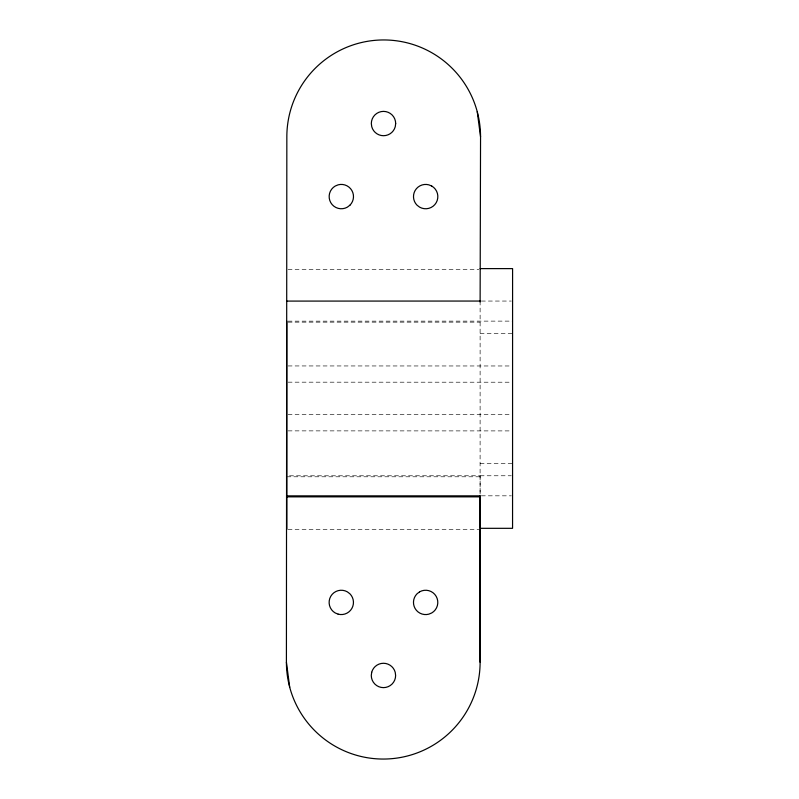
<?xml version="1.0" encoding="UTF-8"?>
<svg xmlns="http://www.w3.org/2000/svg" width="799" height="799" viewBox="0 0 799 799"><rect width="100%" height="100%" fill="white"/><g stroke="black" fill="none" stroke-linecap="round" stroke-linejoin="round"><path stroke-width="0.6" stroke-dasharray="4 3" d="M480.119 301.053L480.099 494.611L480.119 475.765L288.069 475.804M288.069 269.613L478.891 269.643M481.368 301.053L511.33 301.053M288.069 321.158L512.578 321.118M288.069 322.137L480.119 322.137M480.119 333.513L512.578 333.513M288.079 365.942L511.34 365.972M288.079 382.172L511.34 382.212M288.069 414.641L511.33 414.671M288.069 430.871L511.33 430.901M480.119 463.36L512.568 463.36M480.119 475.765L511.32 475.765M286.821 476.783L480.119 476.783M481.318 495.819L511.38 495.829M288.069 529.308L478.851 529.337"/><path stroke-width="1.2" d="M480.119 302.072L480.549 136.819A96.849 96.849 0 0 0 383.71 39.95A96.849 96.849 0 0 0 286.841 136.789L286.412 662.181A96.849 96.849 0 0 0 383.24 759.05A96.849 96.849 0 0 0 480.109 662.211L480.099 495.849L286.821 495.869M480.119 495.819L480.109 528.319L512.559 528.319L512.588 268.614L480.129 268.614M286.821 301.093L480.119 301.053M286.821 496.848L480.119 496.848M477.253 111.75L480.549 136.819M286.412 662.181L289.707 687.25M480.099 529.337L480.109 662.211M286.821 321.158L286.821 529.308M395.675 123.545L395.255 126.701A12.175 12.175 0 0 1 371.745 126.701L371.325 123.545A12.175 12.175 0 0 1 383.5 111.381A12.175 12.175 0 0 1 395.675 123.555M371.695 672.299L371.285 675.455A12.175 12.175 0 0 0 383.45 687.629A12.175 12.175 0 0 0 395.625 675.455L395.215 672.299A12.175 12.175 0 0 0 371.695 672.299M349.932 205.193L347.405 207.131A12.175 12.175 0 0 1 330.776 202.666A12.175 12.175 0 0 1 335.24 186.037L338.167 184.829A12.175 12.175 0 0 1 349.932 205.193M419.545 591.869L417.028 593.807A12.175 12.175 0 0 0 428.783 614.171L431.72 612.963A12.175 12.175 0 0 0 436.174 596.334A12.175 12.175 0 0 0 419.545 591.869M431.75 186.047L428.813 184.839A12.175 12.175 0 0 0 417.048 205.203L419.575 207.131A12.175 12.175 0 0 0 436.204 202.686A12.175 12.175 0 0 0 431.75 186.047M338.147 614.161L335.21 612.953A12.175 12.175 0 0 1 330.756 596.314A12.175 12.175 0 0 1 347.385 591.869L349.902 593.797A12.175 12.175 0 0 1 338.147 614.161"/></g></svg>
